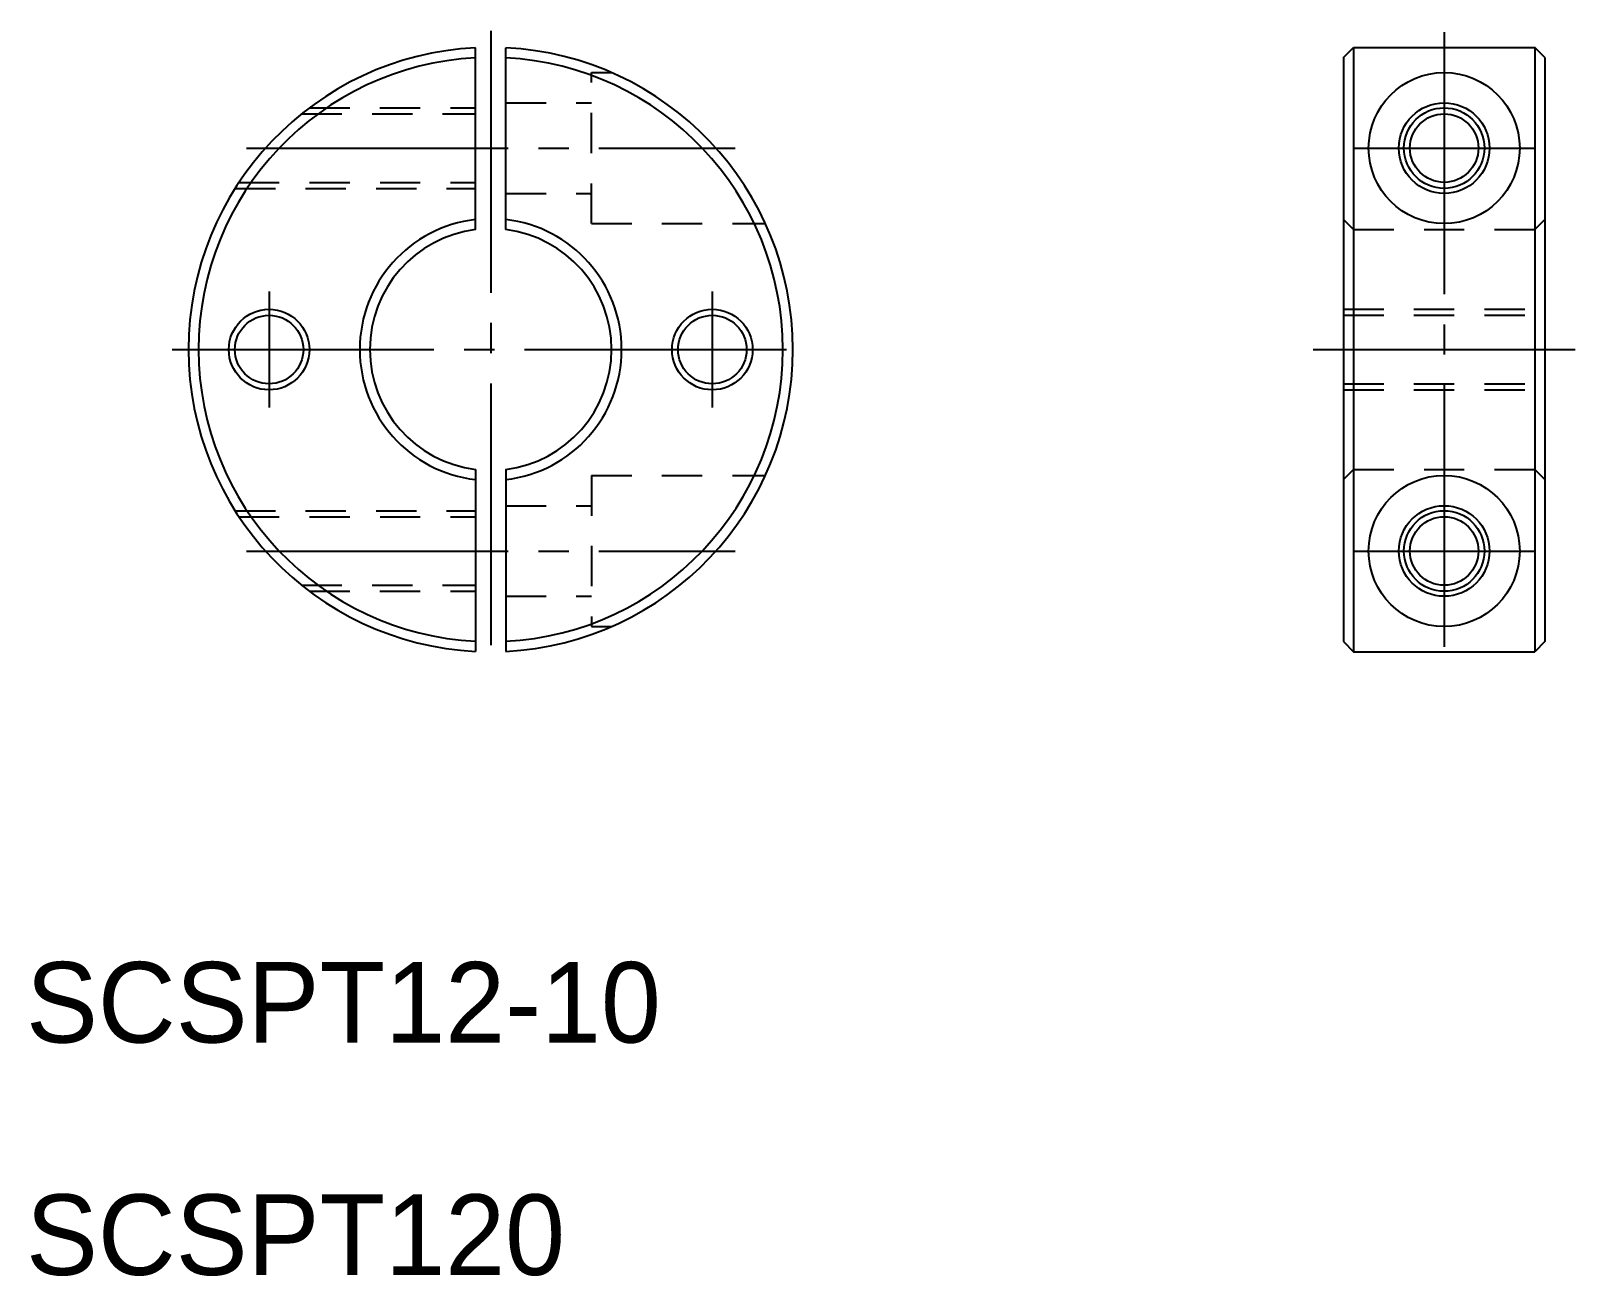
# Model space of a CAD drawing. Extents: x 166.5 to 243.1, y 110.7 to 172.5.
import ezdxf

# ---------------------------------------------------------------- set-up
doc = ezdxf.new("R2010")
doc.units = 0
doc.linetypes.add('CENTER', pattern=[17.5, 13, -1.5, 1.5, -1.5])
doc.linetypes.add('DASHED', pattern=[3.5, 2, -1.5])
doc.layers.get('0').update_dxf_attribs({"linetype": 'CONTINUOUS'})
doc.layers.add('CENTER', color=1, linetype='CENTER')

msp = doc.modelspace()

# ---------------------------------------------------------------- linework, layer by layer
at = {"color": 7, "linetype": 'CONTINUOUS'}
for p, q in [((188.533, 162.647), (188.533, 171.675)), ((190.033, 162.647), (190.033, 171.675)), ((231.611, 171.194), (232.111, 171.694)), ((231.611, 171.194), (231.611, 142.194)), ((232.111, 171.694), (232.111, 141.694)), ((232.111, 171.694), (241.111, 171.694)), ((241.111, 171.694), (241.111, 141.694)), ((241.611, 171.194), (241.111, 171.694)), ((241.611, 171.194), (241.611, 142.194)), ((188.533, 150.741), (188.533, 141.713)), ((190.033, 150.741), (190.033, 141.713)), ((231.611, 142.194), (232.111, 141.694)), ((241.611, 142.194), (241.111, 141.694)), ((232.111, 141.694), (241.111, 141.694))]:
    msp.add_line(p, q, dxfattribs=at)
at = {"color": 3, "linetype": 'DASHED'}
for p, q in [((194.283, 162.944), (194.283, 170.444)), ((194.283, 170.444), (195.278, 170.444)), ((180.283, 168.694), (188.533, 168.694)), ((190.033, 168.944), (194.283, 168.944)), ((179.896, 168.394), (188.533, 168.394)), ((176.788, 164.994), (188.533, 164.994)), ((176.594, 164.694), (188.533, 164.694)), ((190.033, 164.444), (194.283, 164.444)), ((194.283, 162.944), (202.919, 162.944)), ((231.611, 163.147), (232.111, 162.647)), ((232.111, 162.647), (241.111, 162.647)), ((241.111, 162.647), (241.611, 163.147)), ((231.611, 158.694), (241.611, 158.694)), ((231.611, 158.394), (241.611, 158.394)), ((231.611, 154.994), (241.611, 154.994)), ((231.611, 154.694), (241.611, 154.694)), ((194.283, 150.444), (194.283, 142.944)), ((194.283, 150.444), (202.919, 150.444)), ((231.611, 150.241), (232.111, 150.741)), ((232.111, 150.741), (241.111, 150.741)), ((241.111, 150.741), (241.611, 150.241)), ((190.033, 148.944), (194.283, 148.944)), ((176.594, 148.694), (188.533, 148.694)), ((176.788, 148.394), (188.533, 148.394)), ((179.896, 144.994), (188.533, 144.994)), ((180.283, 144.694), (188.533, 144.694)), ((190.033, 144.444), (194.283, 144.444)), ((194.283, 142.944), (195.278, 142.944))]:
    msp.add_line(p, q, dxfattribs=at)
for centre, radius in [((236.611, 166.694), 3.75), ((236.611, 166.694), 1.7), ((178.283, 156.694), 2), ((200.283, 156.694), 2), ((178.283, 156.694), 1.7), ((200.283, 156.694), 1.7), ((236.611, 146.694), 3.75), ((236.611, 146.694), 1.7)]:
    msp.add_circle(centre, radius)
at = {"color": 7, "linetype": 'CONTINUOUS'}
for centre in [(236.611, 166.694), (236.611, 146.694)]:
    msp.add_circle(centre, 2.25, dxfattribs=at)
at = {"color": 3, "linetype": 'CONTINUOUS'}
for centre in [(236.611, 166.694), (236.611, 146.694)]:
    msp.add_circle(centre, 2, dxfattribs=at)
at = {"color": 7, "linetype": 'CONTINUOUS'}
for radius, start, end in [(15, 92.86598, 267.13403), (14.5, 92.9649, 267.0351), (15, 272.86599, 87.13401), (14.5, 272.9649, 87.0351), (6.5, 96.62581, 263.3742), (6, 97.18076, 262.81923), (6.5, 276.62581, 83.37419), (6, 277.18075, 82.81925)]:
    msp.add_arc((189.283, 156.694), radius, start, end, dxfattribs=at)
at = {"layer": 'CENTER', "color": 1, "linetype": 'CENTER'}
for p, q in [((189.283, 172.513), (189.283, 140.875)), ((236.611, 172.444), (236.611, 140.944)), ((177.156, 166.694), (201.41, 166.694)), ((232.111, 166.694), (241.111, 166.694)), ((178.283, 159.569), (178.283, 153.819)), ((200.283, 159.569), (200.283, 153.819)), ((173.464, 156.694), (205.102, 156.694)), ((230.111, 156.694), (243.111, 156.694)), ((177.156, 146.694), (201.41, 146.694)), ((232.111, 146.694), (241.111, 146.694))]:
    msp.add_line(p, q, dxfattribs=at)

# ---------------------------------------------------------------- texts
for s, p in [('SCSPT12-10', (166.216, 122.292)), ('SCSPT120', (166.216, 110.756))]:
    msp.add_text(s, height=4).set_placement(p)

doc.saveas('drawing.dxf')
